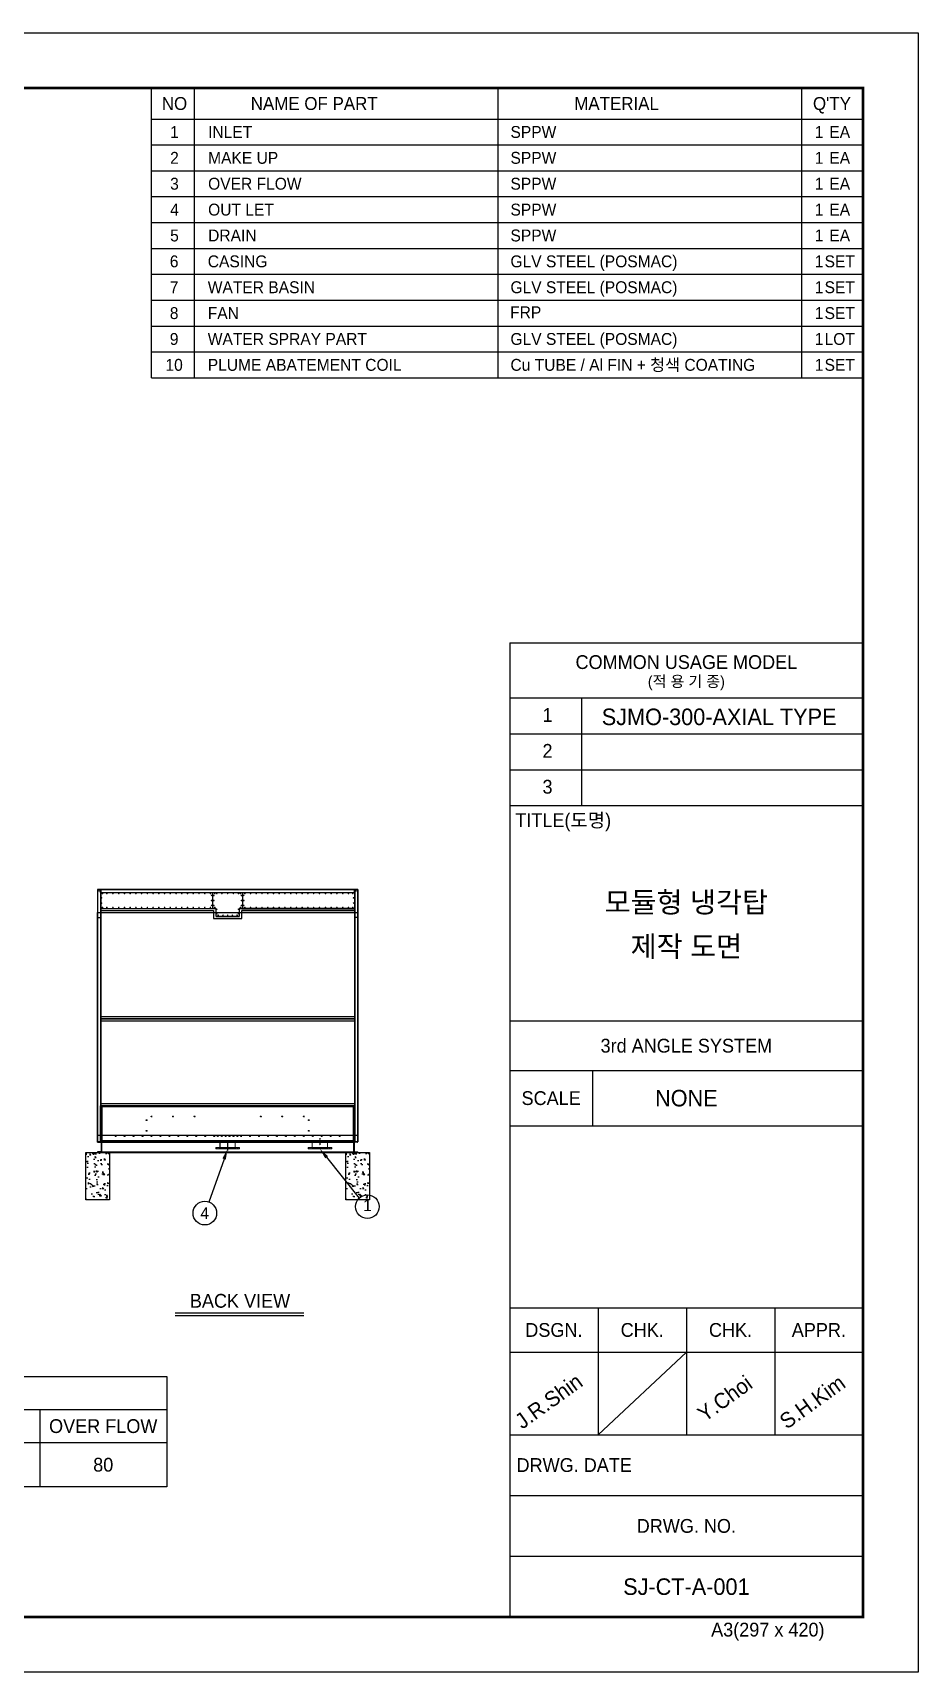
# Model space of a CAD drawing. Header units: millimetres. Extents: x 11998 to 41405, y 7807 to 28602.
# Drawn here: x 30174 to 41405, y 7807 to 28602 of the extents above; entities that cross this region are included whole.
import ezdxf
from ezdxf.enums import TextEntityAlignment as Align

# ---------------------------------------------------------------- set-up
doc = ezdxf.new("R2010")
doc.units = ezdxf.units.MM
doc.linetypes.add('CENTER', pattern=[2, 1.25, -0.25, 0.25, -0.25])
doc.linetypes.add('HIDDEN', pattern=[0.375, 0.25, -0.125])
for name, color, linetype in [('center', 1, 'CENTER'), ('냉각탑', 4, 'Continuous'), ('냉각탑_box', 1, 'Continuous'), ('냉각탑_dim', 1, 'Continuous'), ('냉각탑_form', 1, 'Continuous'), ('냉각탑_text', 3, 'Continuous'), ('냉각탑_찬넬방진', 1, 'Continuous'), ('숨은선', 5, 'HIDDEN')]:
    doc.layers.add(name, color=color, linetype=linetype)
doc.styles.add('돋움', font='Dotum.ttf')

# ---------------------------------------------------------------- blocks, each defined once
blk = doc.blocks.new('냉각탑form')
at = {"layer": 'Defpoints'}
blk.add_lwpolyline([(0, 297.07), (420.1, 297.07), (420.1, 0), (0, 0)], close=True, dxfattribs=at)
at = {"layer": '냉각탑_form'}
for p, q in [((346.08, 186.55), (346.08, 10)), ((346.08, 186.55), (410.1, 186.55)), ((346.08, 186.55), (410.1, 186.55)), ((346.08, 176.54), (410.1, 176.54)), ((359.09, 176.54), (359.09, 157.04)), ((346.08, 170.04), (410.1, 170.04)), ((346.08, 163.54), (410.1, 163.54)), ((346.08, 157.04), (410.1, 157.04)), ((346.08, 157.04), (410.1, 157.04)), ((346.08, 118.03), (410.1, 118.03)), ((346.08, 109.03), (410.1, 109.03)), ((361.09, 109.03), (361.09, 99.02)), ((346.08, 99.02), (410.1, 99.02)), ((346.08, 66.02), (410.1, 66.02)), ((362.09, 66.02), (362.09, 43.01)), ((378.09, 66.02), (378.09, 43.01)), ((394.1, 66.02), (394.1, 43.01)), ((346.08, 58.01), (410.1, 58.01)), ((378.09, 58.01), (362.09, 43.01)), ((346.08, 43.01), (410.1, 43.01)), ((346.08, 32.01), (410.1, 32.01)), ((346.08, 21.01), (410.1, 21.01))]:
    blk.add_line(p, q, dxfattribs=at)
at = {"layer": '냉각탑_form', "const_width": 0.5}
blk.add_lwpolyline([(10, 287.07), (10, 10), (410.1, 10), (410.1, 287.07)], close=True, dxfattribs=at)
at = {"layer": '냉각탑_form', "style": '돋움'}
for s, height, p in [('COMMON USAGE MODEL', 2.5006, (378.09, 183.04)), ('(적 용 기 종)', 2, (378.09, 179.54)), ('3rd ANGLE SYSTEM', 2.5006, (378.09, 113.53)), ('SCALE', 2.501, (353.59, 104.03)), ('DSGN.', 2.501, (354.09, 62.02)), ('CHK.', 2.501, (370.09, 62.02)), ('CHK.', 2.501, (386.09, 62.02)), ('APPR.', 2.501, (402.1, 62.02)), ('DRWG. NO.', 2.501, (378.09, 26.51))]:
    blk.add_text(s, height=height, dxfattribs=at).set_placement(p, align=Align.MIDDLE_CENTER)
for s, height, p in [('1', 2.5, (352.02, 172.2)), ('2', 2.5, (352.02, 165.7)), ('3', 2.5, (352.02, 159.2)), ('TITLE(도명)', 2.501, (347.09, 153.14)), ('DRWG. DATE', 2.501, (347.32, 36.29)), ('A3(297 x 420)', 2.5006, (382.58, 6.47))]:
    blk.add_text(s, height=height, dxfattribs=at).set_placement(p)
blk = doc.blocks.new('2')
for p, q in [((30995, 17736), (30995, 17382)), ((30995, 17736), (31033, 17736)), ((33450, 17736), (30995, 17736)), ((30995, 17736), (30995, 14536)), ((31033, 17736), (31033, 17382)), ((31035, 17696), (31035, 17736)), ((31035, 17736), (34256, 17736)), ((31035, 17698), (34256, 17698)), ((31035, 17696), (31035, 17496)), ((31100, 17696), (34122, 17696)), ((33450, 17736), (34295, 17736)), ((34256, 17698), (34256, 17736)), ((34256, 17696), (34256, 17736)), ((34256, 17696), (34256, 17496)), ((34258, 17736), (34258, 17382)), ((34296, 17736), (34258, 17736)), ((34295, 17736), (34295, 14536)), ((34296, 17736), (34296, 17382)), ((34296, 17736), (34296, 17382)), ((31035, 17496), (32496, 17496)), ((31035, 17496), (31035, 17439)), ((31035, 17495), (32494, 17495)), ((32494, 17495), (32494, 17396)), ((32496, 17496), (32496, 17396)), ((32796, 17396), (32796, 17496)), ((32796, 17496), (34256, 17496)), ((34256, 17496), (32796, 17496)), ((32797, 17396), (32797, 17495)), ((34258, 17495), (32797, 17495)), ((30995, 17382), (31033, 17382)), ((30995, 17380), (30995, 14993)), ((30995, 17380), (31033, 17380)), ((31033, 17380), (31033, 14993)), ((31035, 17467), (32467, 17467)), ((32467, 17467), (32467, 17367)), ((32467, 17367), (32825, 17367)), ((32496, 17396), (32796, 17396)), ((32496, 17395), (32796, 17395)), ((32825, 17367), (32825, 17467)), ((32825, 17467), (34258, 17467)), ((34258, 17467), (32825, 17467)), ((34296, 17382), (34258, 17382)), ((34258, 17380), (34258, 14993)), ((34296, 17380), (34258, 17380)), ((34296, 17089), (34296, 14993)), ((34296, 17089), (34296, 14993)), ((31033, 16126), (34258, 16126)), ((31033, 16099), (34258, 16099)), ((31033, 16097), (34258, 16097)), ((31033, 16070), (34258, 16070)), ((30995, 14536), (30995, 14991)), ((31033, 14536), (31033, 14991)), ((31035, 15020), (34256, 15020)), ((31035, 14993), (34256, 14993)), ((31035, 14536), (31035, 14991)), ((31035, 14991), (31035, 14536)), ((31049, 14991), (34242, 14991)), ((34255, 14991), (31049, 14991)), ((31049, 14991), (31049, 14536)), ((34242, 14977), (31049, 14977)), ((34242, 14536), (34242, 14991)), ((34255, 14536), (34255, 14991)), ((34256, 14991), (34256, 14536)), ((34258, 14991), (34258, 14536)), ((34296, 14991), (34296, 14536)), ((34296, 14536), (34296, 14991)), ((30995, 14536), (33450, 14536)), ((31049, 14550), (34242, 14550)), ((34146, 14536), (31145, 14536)), ((31185, 14536), (34105, 14536)), ((31199, 14538), (31244, 14538)), ((31244, 14550), (31244, 14536)), ((34295, 14536), (33450, 14536)), ((33450, 14536), (34295, 14536))]:
    blk.add_line(p, q)
at = {"color": 7}
for p, q in [((30995, 17736), (33450, 17736)), ((30995, 17736), (30995, 14536)), ((31037, 17736), (31037, 14616)), ((34253, 17694), (31037, 17694)), ((34295, 17736), (33450, 17736)), ((34253, 17736), (34253, 14616)), ((34295, 17736), (34295, 14536)), ((34295, 14616), (30995, 14616)), ((30995, 14536), (33450, 14536)), ((34295, 14536), (33450, 14536)), ((34295, 14536), (33450, 14536))]:
    blk.add_line(p, q, dxfattribs=at)
at = {"color": 7, "lineweight": 15}
for p, q in [((31045, 17696), (31045, 17695)), ((31045, 17696), (31045, 17695)), ((31053, 17696), (31053, 17695)), ((31053, 17696), (31053, 17695)), ((31062, 17696), (31062, 17695)), ((31082, 17696), (31082, 17695)), ((31092, 17696), (31092, 17695)), ((31100, 17696), (32023, 17696)), ((34122, 17696), (31100, 17696)), ((31100, 17696), (31100, 17695)), ((31100, 17695), (32023, 17695)), ((31100, 17695), (34122, 17695)), ((31311, 17696), (31311, 17695)), ((31319, 17696), (31319, 17695)), ((31380, 17696), (31380, 17695)), ((31381, 17696), (31381, 17695)), ((31388, 17696), (31388, 17695)), ((31449, 17696), (31449, 17695)), ((31457, 17696), (31457, 17695)), ((31518, 17696), (31518, 17695)), ((31527, 17696), (31527, 17695)), ((31587, 17696), (31587, 17695)), ((31596, 17696), (31596, 17695)), ((31603, 17696), (31603, 17695)), ((31657, 17696), (31657, 17695)), ((31665, 17696), (31665, 17695)), ((31678, 17696), (31678, 17695)), ((31687, 17696), (31687, 17695)), ((31747, 17696), (31747, 17695)), ((31753, 17696), (31753, 17695)), ((31756, 17696), (31756, 17695)), ((31817, 17696), (31817, 17695)), ((31825, 17696), (31825, 17695)), ((31886, 17696), (31886, 17695)), ((31894, 17696), (31894, 17695)), ((31932, 17696), (31932, 17695)), ((31955, 17696), (31955, 17695)), ((31963, 17696), (31963, 17695)), ((32023, 17695), (32023, 17696)), ((32023, 17693), (32023, 17695)), ((32023, 17693), (32024, 17693)), ((32024, 17696), (32024, 17695)), ((32026, 17693), (32024, 17693)), ((32030, 17696), (32028, 17696)), ((32031, 17696), (32030, 17696)), ((32451, 17696), (32031, 17696)), ((32032, 17696), (32032, 17695)), ((32093, 17696), (32093, 17695)), ((32101, 17696), (32101, 17695)), ((32112, 17696), (32112, 17695)), ((32132, 17696), (32132, 17695)), ((32140, 17696), (32140, 17695)), ((32140, 17696), (32140, 17695)), ((32148, 17696), (32148, 17695)), ((32148, 17696), (32148, 17695)), ((32169, 17696), (32169, 17695)), ((32169, 17696), (32169, 17695)), ((32177, 17696), (32177, 17695)), ((32177, 17696), (32177, 17695)), ((32186, 17696), (32186, 17695)), ((32216, 17696), (32216, 17695)), ((32224, 17696), (32224, 17695)), ((32285, 17696), (32285, 17695)), ((32293, 17696), (32293, 17695)), ((32354, 17696), (32354, 17695)), ((32362, 17696), (32362, 17695)), ((32423, 17696), (32423, 17695)), ((32432, 17696), (32432, 17695)), ((32451, 17696), (32452, 17696)), ((32452, 17696), (32452, 17496)), ((32454, 17696), (32452, 17696)), ((32454, 17696), (32454, 17496)), ((32456, 17500), (32456, 17693)), ((32458, 17693), (32456, 17693)), ((32459, 17693), (32458, 17693)), ((32458, 17500), (32458, 17693)), ((32459, 17695), (32459, 17696)), ((32459, 17696), (32496, 17696)), ((32459, 17695), (32496, 17695)), ((32459, 17693), (32459, 17695)), ((32492, 17696), (32492, 17695)), ((32496, 17695), (32496, 17696)), ((32496, 17693), (32496, 17695)), ((32796, 17693), (32496, 17693)), ((32501, 17696), (32501, 17695)), ((32524, 17696), (32524, 17695)), ((32562, 17696), (32562, 17695)), ((32570, 17696), (32570, 17695)), ((32631, 17696), (32631, 17695)), ((32639, 17696), (32639, 17695)), ((32652, 17696), (32652, 17695)), ((32661, 17696), (32661, 17695)), ((32722, 17696), (32722, 17695)), ((32730, 17696), (32730, 17695)), ((32767, 17696), (32767, 17695)), ((32791, 17696), (32791, 17695)), ((32791, 17696), (32791, 17695)), ((32796, 17695), (32796, 17696)), ((32796, 17696), (32832, 17696)), ((32796, 17695), (32796, 17696)), ((32832, 17696), (32796, 17696)), ((32796, 17695), (32832, 17695)), ((32796, 17693), (32796, 17695)), ((32832, 17695), (32796, 17695)), ((32796, 17693), (32796, 17695)), ((32799, 17696), (32799, 17695)), ((32799, 17696), (32799, 17695)), ((32832, 17695), (32832, 17696)), ((32832, 17695), (32832, 17696)), ((32832, 17693), (32832, 17695)), ((32832, 17693), (32832, 17695)), ((32832, 17693), (32833, 17693)), ((32832, 17693), (32833, 17693)), ((32833, 17693), (32833, 17500)), ((32835, 17693), (32833, 17693)), ((32833, 17693), (32835, 17693)), ((32833, 17500), (32833, 17693)), ((32835, 17693), (32835, 17500)), ((32835, 17500), (32835, 17693)), ((32837, 17696), (32837, 17496)), ((32837, 17696), (32839, 17696)), ((32839, 17696), (32839, 17496)), ((32840, 17696), (32839, 17696)), ((32840, 17696), (33260, 17696)), ((32860, 17696), (32860, 17695)), ((32868, 17696), (32868, 17695)), ((32929, 17696), (32929, 17695)), ((32937, 17696), (32937, 17695)), ((32998, 17696), (32998, 17695)), ((33006, 17696), (33006, 17695)), ((33067, 17696), (33067, 17695)), ((33075, 17696), (33075, 17695)), ((33105, 17696), (33105, 17695)), ((33114, 17696), (33114, 17695)), ((33114, 17696), (33114, 17695)), ((33122, 17696), (33122, 17695)), ((33122, 17696), (33122, 17695)), ((33143, 17696), (33143, 17695)), ((33143, 17696), (33143, 17695)), ((33151, 17696), (33151, 17695)), ((33151, 17696), (33151, 17695)), ((33160, 17696), (33160, 17695)), ((33179, 17696), (33179, 17695)), ((33190, 17696), (33190, 17695)), ((33198, 17696), (33198, 17695)), ((33259, 17696), (33259, 17695)), ((33260, 17696), (33262, 17696)), ((33262, 17696), (33263, 17696)), ((33265, 17693), (33267, 17693)), ((33267, 17696), (33267, 17695)), ((33268, 17693), (33267, 17693)), ((34122, 17696), (33268, 17696)), ((33268, 17695), (33268, 17696)), ((33268, 17693), (33268, 17695)), ((34122, 17695), (33268, 17695)), ((33328, 17696), (33328, 17695)), ((33337, 17696), (33337, 17695)), ((33360, 17696), (33360, 17695)), ((33397, 17696), (33397, 17695)), ((33406, 17696), (33406, 17695)), ((33467, 17696), (33467, 17695)), ((33475, 17696), (33475, 17695)), ((33536, 17696), (33536, 17695)), ((33538, 17696), (33538, 17695)), ((33544, 17696), (33544, 17695)), ((33605, 17696), (33605, 17695)), ((33613, 17696), (33613, 17695)), ((33627, 17696), (33627, 17695)), ((33635, 17696), (33635, 17695)), ((33688, 17696), (33688, 17695)), ((33846, 17696), (33846, 17695)), ((33854, 17696), (33854, 17695)), ((33915, 17696), (33915, 17695)), ((33923, 17696), (33923, 17695)), ((33984, 17696), (33984, 17695)), ((33992, 17696), (33992, 17695)), ((34053, 17696), (34053, 17695)), ((34061, 17696), (34061, 17695)), ((34061, 17696), (34061, 17695)), ((34122, 17696), (34122, 17695)), ((34130, 17696), (34130, 17695)), ((34191, 17696), (34191, 17695)), ((34199, 17696), (34199, 17695)), ((34210, 17696), (34210, 17695)), ((34229, 17696), (34229, 17695)), ((34238, 17696), (34238, 17695)), ((34238, 17696), (34238, 17695)), ((34247, 17696), (34247, 17695)), ((34247, 17696), (34247, 17695)), ((34256, 17696), (34256, 17693)), ((34256, 17696), (34256, 17693)), ((34256, 17674), (34256, 17693)), ((34256, 17674), (34256, 17693)), ((31035, 17496), (32496, 17496)), ((32031, 17496), (32451, 17496)), ((32180, 17496), (32180, 17498)), ((32186, 17496), (32186, 17498)), ((32451, 17496), (32452, 17496)), ((32452, 17496), (32454, 17496)), ((32453, 17496), (32453, 17498)), ((32456, 17500), (32458, 17500)), ((32459, 17500), (32458, 17500)), ((32458, 17496), (32458, 17498)), ((32459, 17500), (32459, 17498)), ((32496, 17498), (32459, 17498)), ((32459, 17498), (32459, 17496)), ((32496, 17496), (32459, 17496)), ((32496, 17500), (32496, 17498)), ((32496, 17500), (32496, 17498)), ((32496, 17496), (32496, 17498)), ((32496, 17496), (32496, 17396)), ((32796, 17500), (32796, 17498)), ((32796, 17500), (32796, 17498)), ((32796, 17498), (32796, 17496)), ((32832, 17498), (32796, 17498)), ((32796, 17498), (32832, 17498)), ((32796, 17496), (32796, 17498)), ((32796, 17496), (34256, 17496)), ((32796, 17396), (32796, 17496)), ((32832, 17496), (32796, 17496)), ((34256, 17496), (32796, 17496)), ((32796, 17496), (32832, 17496)), ((32832, 17500), (32833, 17500)), ((32832, 17500), (32832, 17498)), ((32832, 17500), (32833, 17500)), ((32832, 17500), (32832, 17498)), ((32832, 17496), (32832, 17498)), ((32832, 17498), (32832, 17496)), ((32833, 17500), (32835, 17500)), ((32835, 17500), (32833, 17500)), ((32833, 17496), (32833, 17498)), ((32839, 17496), (32837, 17496)), ((32838, 17496), (32838, 17498)), ((32840, 17496), (32839, 17496)), ((33260, 17496), (32840, 17496)), ((33106, 17496), (33106, 17498)), ((33111, 17496), (33111, 17498)), ((34256, 17519), (34256, 17674)), ((34256, 17519), (34256, 17500)), ((34256, 17496), (34256, 17500)), ((32796, 17396), (32496, 17396)), ((32645, 14465), (32495, 14465)), ((32495, 14465), (32495, 14445)), ((32645, 14445), (32495, 14445)), ((32503, 14445), (32503, 14465)), ((32521, 14445), (32521, 14465)), ((32521, 14445), (32521, 14465)), ((32524, 14445), (32524, 14465)), ((32541, 14445), (32541, 14465)), ((32541, 14445), (32541, 14465)), ((32546, 14465), (32546, 14445)), ((32547, 14536), (32547, 14465)), ((32547, 14465), (32547, 14450)), ((32645, 14450), (32547, 14450)), ((32549, 14536), (32549, 14450)), ((32645, 14450), (32549, 14450)), ((32569, 14445), (32569, 14465)), ((32569, 14445), (32569, 14465)), ((32590, 14445), (32590, 14465)), ((32590, 14445), (32590, 14465)), ((32635, 14445), (32635, 14465)), ((32635, 14445), (32635, 14465)), ((32795, 14465), (32645, 14465)), ((32743, 14450), (32645, 14450)), ((32795, 14445), (32645, 14445)), ((32656, 14445), (32656, 14465)), ((32656, 14445), (32656, 14465)), ((32701, 14445), (32701, 14465)), ((32701, 14445), (32701, 14465)), ((32722, 14445), (32722, 14465)), ((32722, 14445), (32722, 14465)), ((32742, 14536), (32742, 14450)), ((32743, 14536), (32743, 14465)), ((32743, 14465), (32743, 14450)), ((32744, 14465), (32744, 14445)), ((32749, 14445), (32749, 14465)), ((32749, 14445), (32749, 14465)), ((32767, 14445), (32767, 14465)), ((32770, 14445), (32770, 14465)), ((32770, 14445), (32770, 14465)), ((32787, 14445), (32787, 14465)), ((32795, 14465), (32795, 14445)), ((33666, 14465), (33816, 14465)), ((33666, 14465), (33666, 14445)), ((33666, 14445), (33816, 14445)), ((33674, 14445), (33674, 14465)), ((33691, 14445), (33691, 14465)), ((33691, 14445), (33691, 14465)), ((33694, 14445), (33694, 14465)), ((33712, 14445), (33712, 14465)), ((33712, 14445), (33712, 14465)), ((33717, 14465), (33717, 14445)), ((33718, 14536), (33718, 14465)), ((33718, 14465), (33718, 14450)), ((33718, 14450), (33816, 14450)), ((33719, 14536), (33719, 14450)), ((33739, 14445), (33739, 14465)), ((33739, 14445), (33739, 14465)), ((33760, 14445), (33760, 14465)), ((33760, 14445), (33760, 14465)), ((33805, 14445), (33805, 14465)), ((33805, 14445), (33805, 14465)), ((33816, 14465), (33966, 14465)), ((33816, 14450), (33914, 14450)), ((33816, 14450), (33912, 14450)), ((33816, 14445), (33966, 14445)), ((33826, 14445), (33826, 14465)), ((33826, 14445), (33826, 14465)), ((33871, 14445), (33871, 14465)), ((33871, 14445), (33871, 14465)), ((33892, 14445), (33892, 14465)), ((33892, 14445), (33892, 14465)), ((33912, 14536), (33912, 14450)), ((33914, 14536), (33914, 14465)), ((33914, 14465), (33914, 14450)), ((33915, 14465), (33915, 14445)), ((33920, 14445), (33920, 14465)), ((33920, 14445), (33920, 14465)), ((33937, 14445), (33937, 14465)), ((33940, 14445), (33940, 14465)), ((33940, 14445), (33940, 14465)), ((33958, 14445), (33958, 14465)), ((33966, 14465), (33966, 14445))]:
    blk.add_line(p, q, dxfattribs=at)
at = {"ltscale": 500, "elevation": 0}
blk.add_lwpolyline([(30995, 17445), (34296, 17445), (34296, 14536), (30995, 14536)], close=True, dxfattribs=at)
for centre, radius in [((31015, 17716), 3), ((34275, 17716), 3), ((31617, 14810), 4.09), ((31679, 14855), 4.09), ((31952, 14855), 4.09), ((32225, 14855), 4.09), ((33066, 14855), 4.09), ((33338, 14855), 4.09), ((33611, 14855), 4.09), ((33674, 14810), 4.09), ((31225, 14605), 4.09), ((31338, 14605), 4.09), ((31452, 14605), 4.09), ((31566, 14605), 4.09), ((31617, 14674), 4.09), ((31679, 14605), 4.09), ((31793, 14605), 4.09), ((31907, 14605), 4.09), ((32020, 14605), 4.09), ((32134, 14605), 4.09), ((32247, 14605), 4.09), ((32361, 14605), 4.09), ((32475, 14605), 4.09), ((32520, 14605), 4.09), ((32570, 14605), 4.09), ((32620, 14605), 4.09), ((32670, 14605), 4.09), ((32720, 14605), 4.09), ((32770, 14605), 4.09), ((32816, 14605), 4.09), ((32929, 14605), 4.09), ((33043, 14605), 4.09), ((33157, 14605), 4.09), ((33270, 14605), 4.09), ((33384, 14605), 4.09), ((33497, 14605), 4.09), ((33611, 14605), 4.09), ((33674, 14674), 4.09), ((33725, 14605), 4.09), ((33838, 14605), 4.09), ((33952, 14605), 4.09), ((34066, 14605), 4.09)]:
    blk.add_circle(centre, radius)
at = {"color": 7, "lineweight": 15}
for centre, radius in [((31059, 17685), 4.09), ((31059, 17685), 2.73), ((31114, 17685), 4.09), ((31114, 17685), 2.73), ((31191, 17685), 4.09), ((31191, 17685), 2.73), ((31264, 17685), 4.09), ((31264, 17685), 2.73), ((31337, 17685), 4.09), ((31337, 17685), 2.73), ((31409, 17685), 4.09), ((31409, 17685), 2.73), ((31482, 17685), 4.09), ((31482, 17685), 2.73), ((31555, 17685), 4.09), ((31555, 17685), 2.73), ((31627, 17685), 4.09), ((31627, 17685), 2.73), ((31700, 17685), 4.09), ((31700, 17685), 2.73), ((31773, 17685), 4.09), ((31773, 17685), 2.73), ((31846, 17685), 4.09), ((31846, 17685), 2.73), ((31918, 17685), 4.09), ((31918, 17685), 2.73), ((31991, 17685), 4.09), ((31991, 17685), 2.73), ((32064, 17685), 3.64), ((32064, 17685), 3.64), ((32137, 17685), 3.64), ((32137, 17685), 3.64), ((32209, 17685), 3.64), ((32209, 17685), 3.64), ((32282, 17685), 3.64), ((32282, 17685), 3.64), ((32355, 17685), 3.64), ((32355, 17685), 3.64), ((32427, 17685), 3.64), ((32427, 17685), 3.64), ((32482, 17685), 4.09), ((32482, 17685), 2.73), ((32507, 17685), 4.09), ((32507, 17685), 2.73), ((32573, 17685), 4.09), ((32573, 17685), 2.73), ((32646, 17685), 4.09), ((32646, 17685), 2.73), ((32718, 17685), 4.09), ((32718, 17685), 2.73), ((32784, 17685), 4.09), ((32784, 17685), 4.09), ((32784, 17685), 2.73), ((32784, 17685), 2.73), ((32809, 17685), 4.09), ((32809, 17685), 4.09), ((32809, 17685), 2.73), ((32809, 17685), 2.73), ((32864, 17685), 3.64), ((32864, 17685), 3.64), ((32937, 17685), 3.64), ((32937, 17685), 3.64), ((33009, 17685), 3.64), ((33009, 17685), 3.64), ((33082, 17685), 3.64), ((33082, 17685), 3.64), ((33155, 17685), 3.64), ((33155, 17685), 3.64), ((33227, 17685), 3.64), ((33227, 17685), 3.64), ((33300, 17685), 4.09), ((33300, 17685), 2.73), ((33373, 17685), 4.09), ((33373, 17685), 2.73), ((33446, 17685), 4.09), ((33446, 17685), 2.73), ((33518, 17685), 4.09), ((33518, 17685), 2.73), ((33591, 17685), 4.09), ((33591, 17685), 2.73), ((33664, 17685), 4.09), ((33664, 17685), 2.73), ((33737, 17685), 4.09), ((33737, 17685), 2.73), ((33809, 17685), 4.09), ((33809, 17685), 2.73), ((33887, 17685), 4.09), ((33887, 17685), 2.73), ((33959, 17685), 4.09), ((33959, 17685), 2.73), ((34032, 17685), 4.09), ((34032, 17685), 2.73), ((34105, 17685), 4.09), ((34105, 17685), 2.73), ((34177, 17685), 4.09), ((34177, 17685), 2.73), ((34232, 17685), 4.09), ((34232, 17685), 2.73), ((31047, 17630), 4.09), ((31047, 17563), 4.09), ((31047, 17630), 2.73), ((31047, 17563), 2.73), ((31059, 17508), 4.09), ((31059, 17508), 2.73), ((31114, 17508), 4.09), ((31114, 17508), 2.73), ((31191, 17508), 4.09), ((31191, 17508), 2.73), ((31264, 17508), 4.09), ((31264, 17508), 2.73), ((31337, 17508), 4.09), ((31337, 17508), 2.73), ((31409, 17508), 4.09), ((31409, 17508), 2.73), ((31482, 17508), 4.09), ((31482, 17508), 2.73), ((31555, 17508), 4.09), ((31555, 17508), 2.73), ((31627, 17508), 4.09), ((31627, 17508), 2.73), ((31700, 17508), 4.09), ((31700, 17508), 2.73), ((31773, 17508), 4.09), ((31773, 17508), 2.73), ((31846, 17508), 4.09), ((31846, 17508), 2.73), ((31918, 17508), 4.09), ((31918, 17508), 2.73), ((31991, 17508), 4.09), ((31991, 17508), 2.73), ((32064, 17508), 3.64), ((32064, 17508), 3.64), ((32137, 17508), 3.64), ((32137, 17508), 3.64), ((32209, 17508), 3.64), ((32209, 17508), 3.64), ((32282, 17508), 3.64), ((32282, 17508), 3.64), ((32355, 17508), 3.64), ((32355, 17508), 3.64), ((32427, 17508), 3.64), ((32427, 17508), 3.64), ((32442, 17660), 3.64), ((32442, 17660), 3.64), ((32442, 17596), 3.64), ((32442, 17533), 3.64), ((32469, 17660), 4.09), ((32469, 17596), 4.09), ((32469, 17533), 4.09), ((32469, 17660), 2.73), ((32469, 17596), 2.73), ((32469, 17533), 2.73), ((32482, 17508), 4.09), ((32482, 17508), 2.73), ((32507, 17485), 4.09), ((32784, 17485), 4.09), ((32784, 17485), 4.09), ((32809, 17508), 4.09), ((32810, 17508), 4.09), ((32809, 17508), 2.73), ((32809, 17508), 2.73), ((32822, 17660), 4.09), ((32822, 17660), 4.09), ((32822, 17596), 4.09), ((32822, 17596), 4.09), ((32822, 17533), 4.09), ((32822, 17533), 4.09), ((32822, 17660), 2.73), ((32822, 17596), 2.73), ((32822, 17533), 2.73), ((32850, 17660), 3.64), ((32850, 17660), 3.64), ((32850, 17596), 3.64), ((32850, 17533), 3.64), ((32864, 17508), 3.64), ((32864, 17508), 3.64), ((32937, 17508), 3.64), ((32937, 17508), 3.64), ((33009, 17508), 3.64), ((33009, 17508), 3.64), ((33082, 17508), 3.64), ((33082, 17508), 3.64), ((33155, 17508), 3.64), ((33155, 17508), 3.64), ((33227, 17508), 3.64), ((33227, 17508), 3.64), ((33300, 17508), 4.09), ((33300, 17508), 2.73), ((33373, 17508), 4.09), ((33373, 17508), 2.73), ((33446, 17508), 4.09), ((33446, 17508), 2.73), ((33518, 17508), 4.09), ((33518, 17508), 2.73), ((33591, 17508), 4.09), ((33591, 17508), 2.73), ((33664, 17508), 4.09), ((33664, 17508), 2.73), ((33737, 17508), 4.09), ((33737, 17508), 2.73), ((33809, 17508), 4.09), ((33809, 17508), 2.73), ((33887, 17508), 4.09), ((33887, 17508), 2.73), ((33959, 17508), 4.09), ((33959, 17508), 2.73), ((34032, 17508), 4.09), ((34032, 17508), 2.73), ((34105, 17508), 4.09), ((34105, 17508), 2.73), ((34177, 17508), 4.09), ((34177, 17508), 2.73), ((34232, 17508), 4.09), ((34232, 17508), 2.73), ((34244, 17630), 4.09), ((34244, 17563), 4.09), ((34244, 17630), 2.73), ((34244, 17563), 2.73), ((32507, 17431), 4.09), ((32526, 17408), 4.09), ((32586, 17408), 4.09), ((32646, 17408), 4.09), ((32706, 17408), 4.09), ((32766, 17408), 4.09), ((32784, 17431), 4.09)]:
    blk.add_circle(centre, radius, dxfattribs=at)
at = {"layer": 'center'}
for p, q in [((31624, 14810), (31609, 14810)), ((31617, 14818), (31617, 14802)), ((31687, 14855), (31672, 14855)), ((31679, 14862), (31679, 14847)), ((31960, 14855), (31944, 14855)), ((31952, 14862), (31952, 14847)), ((32232, 14855), (32217, 14855)), ((32225, 14862), (32225, 14847)), ((33073, 14855), (33058, 14855)), ((33066, 14862), (33066, 14847)), ((33346, 14855), (33331, 14855)), ((33338, 14862), (33338, 14847)), ((33619, 14855), (33603, 14855)), ((33611, 14862), (33611, 14847)), ((33682, 14810), (33666, 14810)), ((33674, 14818), (33674, 14802)), ((31232, 14605), (31217, 14605)), ((31225, 14612), (31225, 14597)), ((31346, 14605), (31331, 14605)), ((31338, 14612), (31338, 14597)), ((31460, 14605), (31444, 14605)), ((31452, 14612), (31452, 14597)), ((31573, 14605), (31558, 14605)), ((31566, 14612), (31566, 14597)), ((31624, 14674), (31609, 14674)), ((31617, 14681), (31617, 14666)), ((31687, 14605), (31672, 14605)), ((31679, 14612), (31679, 14597)), ((31801, 14605), (31785, 14605)), ((31793, 14612), (31793, 14597)), ((31914, 14605), (31899, 14605)), ((31907, 14612), (31907, 14597)), ((32028, 14605), (32012, 14605)), ((32020, 14612), (32020, 14597)), ((32142, 14605), (32126, 14605)), ((32134, 14612), (32134, 14597)), ((32255, 14605), (32240, 14605)), ((32247, 14612), (32247, 14597)), ((32369, 14605), (32353, 14605)), ((32361, 14612), (32361, 14597)), ((32482, 14605), (32467, 14605)), ((32475, 14612), (32475, 14597)), ((32528, 14605), (32512, 14605)), ((32520, 14612), (32520, 14597)), ((32578, 14605), (32562, 14605)), ((32570, 14612), (32570, 14597)), ((32628, 14605), (32612, 14605)), ((32620, 14612), (32620, 14597)), ((32662, 14605), (32678, 14605)), ((32670, 14612), (32670, 14597)), ((32712, 14605), (32728, 14605)), ((32720, 14612), (32720, 14597)), ((32762, 14605), (32778, 14605)), ((32770, 14612), (32770, 14597)), ((32823, 14605), (32808, 14605)), ((32816, 14612), (32816, 14597)), ((32937, 14605), (32922, 14605)), ((32929, 14612), (32929, 14597)), ((33051, 14605), (33035, 14605)), ((33043, 14612), (33043, 14597)), ((33164, 14605), (33149, 14605)), ((33157, 14612), (33157, 14597)), ((33278, 14605), (33262, 14605)), ((33270, 14612), (33270, 14597)), ((33392, 14605), (33376, 14605)), ((33384, 14612), (33384, 14597)), ((33505, 14605), (33490, 14605)), ((33497, 14612), (33497, 14597)), ((33619, 14605), (33603, 14605)), ((33611, 14612), (33611, 14597)), ((33682, 14674), (33666, 14674)), ((33674, 14681), (33674, 14666)), ((33732, 14605), (33717, 14605)), ((33725, 14612), (33725, 14597)), ((33816, 14582), (33816, 14491)), ((33846, 14605), (33831, 14605)), ((33838, 14612), (33838, 14597)), ((33960, 14605), (33944, 14605)), ((33952, 14612), (33952, 14597)), ((34073, 14605), (34058, 14605)), ((34066, 14612), (34066, 14597)), ((32645, 14536), (32645, 14424))]:
    blk.add_line(p, q, dxfattribs=at)
at = {"layer": '냉각탑'}
blk.add_line((31145, 14536), (34145, 14536), dxfattribs=at)
at = {"layer": '냉각탑_dim'}
for points in [[(32579, 14324), (32645, 14445), (32622, 14309)], [(33919, 14353), (33816, 14445), (33883, 14325)]]:
    blk.add_solid(points, dxfattribs=at)
at = {"layer": '냉각탑_찬넬방진', "ltscale": 150}
for p, q in [((30995, 14532), (30995, 14536)), ((30995, 14532), (30995, 14536)), ((30995, 14536), (31047, 14536)), ((30995, 14405), (30995, 14400)), ((31047, 14400), (30995, 14400)), ((30998, 14529), (31038, 14529)), ((30998, 14529), (31038, 14529)), ((31038, 14408), (30998, 14408)), ((31041, 14526), (31041, 14411)), ((31047, 14536), (31047, 14400)), ((31197, 14536), (34145, 14536))]:
    blk.add_line(p, q, dxfattribs=at)
at = {"layer": '냉각탑_찬넬방진', "ltscale": 30}
for p, q in [((31047, 14529), (34244, 14529)), ((31047, 14408), (34244, 14408)), ((31047, 14400), (34244, 14400)), ((34295, 14536), (34244, 14536)), ((34295, 14536), (34244, 14536)), ((34295, 14536), (34244, 14536)), ((34244, 14536), (34244, 14400)), ((34295, 14536), (34244, 14536)), ((34244, 14400), (34295, 14400)), ((34249, 14526), (34249, 14411)), ((34292, 14529), (34252, 14529)), ((34292, 14529), (34252, 14529)), ((34252, 14408), (34292, 14408)), ((34295, 14532), (34295, 14536)), ((34295, 14532), (34295, 14536)), ((34295, 14405), (34295, 14400))]:
    blk.add_line(p, q, dxfattribs=at)
at = {"layer": '냉각탑_찬넬방진', "ltscale": 30, "elevation": 0}
blk.add_lwpolyline([(31145, 14405), (31145, 14400), (34244, 14400)], dxfattribs=at)
at = {"layer": '냉각탑_찬넬방진', "ltscale": 150}
for centre, start, end in [((30998, 14532), 180, 270), ((30998, 14532), 180, 270), ((30998, 14405), 90, 180), ((31038, 14526), 0, 90), ((31038, 14526), 0, 90), ((31038, 14411), 270, 0)]:
    blk.add_arc(centre, 3.08, start, end, dxfattribs=at)
at = {"layer": '냉각탑_찬넬방진', "ltscale": 30}
for centre, start, end in [((34252, 14526), 90, 180), ((34252, 14526), 90, 180), ((34252, 14411), 180, 270), ((34292, 14532), 270, 0), ((34292, 14532), 270, 0), ((34292, 14405), 0, 90)]:
    blk.add_arc(centre, 3.08, start, end, dxfattribs=at)
at = {"layer": '숨은선', "ltscale": 4}
for points in [[(31075, 17696, -0.005236), (31075, 17696, -0.005236)], [(34215, 17696, 0.005236), (34215, 17696, 0.005236)]]:
    blk.add_lwpolyline(points, format="xyb", dxfattribs=at)

msp = doc.modelspace()

# ---------------------------------------------------------------- hatches: boundary and pattern name
h = msp.add_hatch()
h.set_pattern_fill('AR-CONC', color=4, angle=-90)
h.set_pattern_definition([(320, (-171137.1, 349179.94), (-15.939086, -182.18467), [19.05, -209.55]), (265, (-171137.1, 349179.94), (191.056845, 35.24342), [15.24, -167.64058]), (10.451445, (-171138.44, 349164.76), (175.11775, -146.94125), [16.19001, -178.090245]), (316.1842, (-171086.3, 349179.94), (-42.04233, -271.07904), [28.575, -314.325]), (6.63556, (-171089.8, 349157.35), (247.42612, -237.40413), [24.28502, -267.1356]), (261.18415, (-171086.3, 349179.94), (247.42612, -237.40413), [22.85997, -251.45973]), (291, (-171099, 349154.54), (-102.2652, -151.61439), [19.05, -209.55]), (236, (-171099, 349154.54), (184.18797, -61.80203), [15.24, -167.64]), (341.451445, (-171107.53, 349141.9), (81.92277, -213.41642), [16.19001, -178.08994]), (307.5, (-171137.11, 349179.94), (84.555039, -3.088603), [0, -165.608, 0, -170.18, 0, -168.275]), (277.5, (-171137.11, 349179.94), (100.180575, -66.819663), [0, -97.028, 0, -161.798, 0, -64.135]), (237.5, (-171137.11, 349236.585), (-5.728744, -135.590595), [0, -63.5, 0, -198.12, 0, -262.89]), (227.5, (-171137.11, 349261.98), (25.42649, -148.12918), [0, -82.55, 0, -131.572, 0, -186.69])])
h.paths.add_polyline_path([(30846.4, 14400.1), (30846.4, 13800.1), (31146.4, 13799.9), (31146.4, 14399.9)])
h = msp.add_hatch()
h.set_pattern_fill('AR-CONC', color=4, angle=-90)
h.set_pattern_definition([(320, (-167838.3, 349179.94), (-15.939086, -182.18467), [19.05, -209.55]), (265, (-167838.3, 349179.94), (191.056845, 35.24342), [15.24, -167.64058]), (10.451445, (-167839.62, 349164.76), (175.11775, -146.94125), [16.19001, -178.090245]), (316.1842, (-167787.5, 349179.94), (-42.04233, -271.07904), [28.575, -314.325]), (6.63556, (-167791, 349157.35), (247.42612, -237.40413), [24.28502, -267.1356]), (261.18415, (-167787.5, 349179.94), (247.42612, -237.40413), [22.85997, -251.45973]), (291, (-167800.2, 349154.54), (-102.2652, -151.61439), [19.05, -209.55]), (236, (-167800.2, 349154.54), (184.18797, -61.80203), [15.24, -167.64]), (341.451445, (-167808.72, 349141.9), (81.92277, -213.41642), [16.19001, -178.08994]), (307.5, (-167838.294, 349179.94), (84.555039, -3.088603), [0, -165.608, 0, -170.18, 0, -168.275]), (277.5, (-167838.29, 349179.94), (100.180575, -66.819663), [0, -97.028, 0, -161.798, 0, -64.135]), (237.5, (-167838.294, 349236.585), (-5.728744, -135.590595), [0, -63.5, 0, -198.12, 0, -262.89]), (227.5, (-167838.29, 349261.98), (25.42649, -148.12918), [0, -82.55, 0, -131.572, 0, -186.69])])
h.paths.add_polyline_path([(34145.2, 14400.1), (34145.2, 13800.1), (34445.2, 13799.9), (34445.2, 14399.9)])

# ---------------------------------------------------------------- linework, layer by layer
at = {"ltscale": 500, "elevation": 0}
for points in [[(31146.4, 14400), (31146.4, 13800), (30846.4, 13800), (30846.4, 14400)], [(34445.2, 14400), (34445.2, 13800), (34145.2, 13800), (34145.2, 14400)]]:
    msp.add_lwpolyline(points, close=True, dxfattribs=at)
at = {"layer": '냉각탑_box'}
for p, q in [((32221.1, 27902.2), (32221.1, 24226.2)), ((36075, 27902.2), (36075, 24226.2)), ((39923.1, 27902.2), (39923.1, 24226.2)), ((31679.3, 27508.3), (40705, 27508.3)), ((31679.3, 27180.1), (40705, 27180.1)), ((31679.3, 26851.9), (40705, 26851.9)), ((31679.3, 26523.7), (40705, 26523.7)), ((31679.3, 26195.5), (40705, 26195.5)), ((31679.3, 25867.2), (40705, 25867.2)), ((31679.3, 25539), (40705, 25539)), ((31679.3, 25210.8), (40705, 25210.8)), ((31679.3, 24882.6), (40705, 24882.6)), ((31679.3, 24554.4), (40705, 24554.4)), ((31679.3, 24226.2), (40705, 24226.2)), ((31980.6, 12366.5), (33614, 12366.5)), ((31980.6, 12331.5), (33614, 12331.5)), ((26482.7, 11139), (31872.7, 11139)), ((30262.7, 11139), (30262.7, 10159)), ((16822.7, 10719), (31872.7, 10719))]:
    msp.add_line(p, q, dxfattribs=at)
msp.add_lwpolyline([(31679.3, 24226.2), (31679.3, 27902.2), (40705, 27902.2), (40705, 23569.8)], dxfattribs=at)
msp.add_lwpolyline([(16822.7, 11559), (31872.7, 11559), (31872.7, 10159), (16822.7, 10159)], close=True, dxfattribs=at)
at = {"layer": '냉각탑_dim', "linetype": 'ByBlock', "lineweight": -2, "elevation": 0}
for points in [[(32600.3, 14316.6), (32408.5, 13771.2)], [(33900.9, 14338.8), (34314.3, 13820.5)]]:
    msp.add_lwpolyline(points, dxfattribs=at)
at = {"layer": '냉각탑_dim', "linetype": 'ByBlock', "lineweight": -2}
for centre in [(32356.4, 13630.6), (34418.3, 13712.4)]:
    msp.add_circle(centre, 150, dxfattribs=at)

# ---------------------------------------------------------------- block references
msp.add_blockref('2', (0, 0))
at = {"layer": '냉각탑_form', "xscale": 70.00000000000001, "yscale": 70.00000000000001, "zscale": 70.00000000000001}
msp.add_blockref('냉각탑form', (11998, 7807.2), dxfattribs=at)

# ---------------------------------------------------------------- texts
at = {"layer": '냉각탑_text', "style": '돋움'}
for s, height, p in [('NO', 164.11, (31971.4, 27705.2)), ('NAME OF PART', 164.106, (33743.7, 27705.2)), ('MATERIAL', 164.11, (37578.8, 27705.2)), ("Q'TY", 164.11, (40311.2, 27705.2)), ('1', 151, (31971.4, 27344.2)), ('1', 151, (40147.1, 27344.2)), ('EA', 150.98, (40409.6, 27344.2)), ('2', 151, (31971.4, 27016)), ('1', 151, (40147.1, 27016)), ('EA', 150.98, (40409.6, 27016)), ('3', 151, (31971.4, 26687.8)), ('1', 151, (40147.1, 26687.8)), ('EA', 150.98, (40409.6, 26687.8)), ('4', 151, (31971.4, 26359.6)), ('1', 151, (40147.1, 26359.6)), ('EA', 150.98, (40409.6, 26359.6)), ('5', 151, (31971.4, 26031.4)), ('1', 151, (40147.1, 26031.4)), ('EA', 150.98, (40409.6, 26031.4)), ('6', 151, (31967.1, 25703.1)), ('1', 151, (40147.1, 25703.1)), ('SET', 150.98, (40409.6, 25703.1)), ('7', 151, (31967.1, 25374.9)), ('1', 151, (40147.1, 25374.9)), ('SET', 150.98, (40409.6, 25374.9)), ('8', 151, (31967.1, 25046.7)), ('1', 151, (40147.1, 25046.7)), ('SET', 150.98, (40409.6, 25046.7)), ('9', 151, (31967.1, 24718.5)), ('1', 151, (40147.1, 24718.5)), ('LOT', 150.98, (40409.6, 24718.5)), ('10', 150.98, (31967.1, 24390.3)), ('1', 151, (40147.1, 24390.3)), ('SET', 150.98, (40409.6, 24390.3)), ('SJMO-300-AXIAL TYPE', 210.051, (38880.1, 19925.5)), ('모듈형 냉각탑', 262.5, (38464.5, 17574.3)), ('제작 도면', 262.5, (38464.5, 17014.3)), ('NONE', 210.05, (38464.5, 15089)), ('1', 150, (34420.4, 13730.7)), ('4', 150, (32354.5, 13630.8)), ('BACK VIEW', 175, (32802.8, 12518.2)), ('OVER FLOW', 175, (31067.7, 10929)), ('80', 175, (31067.7, 10439)), ('SJ-CT-A-001', 210.051, (38464.5, 8892.5))]:
    msp.add_text(s, height=height, dxfattribs=at).set_placement(p, align=Align.MIDDLE_CENTER)
for s, height, p in [('INLET ', 150.98, (32398.1, 27344.2)), ('SPPW', 150.98, (36233.1, 27344.2)), ('MAKE UP', 150.98, (32398.1, 27016)), ('SPPW', 150.98, (36233.1, 27016)), ('OVER FLOW', 150.98, (32398.1, 26687.8)), ('SPPW', 150.98, (36233.1, 26687.8)), ('OUT LET ', 150.98, (32398.1, 26359.6)), ('SPPW', 150.98, (36233.1, 26359.6)), ('DRAIN', 150.98, (32398.1, 26031.4)), ('SPPW', 150.98, (36233.1, 26031.4)), ('GLV STEEL (POSMAC)', 150.977, (36233.1, 25703.1)), ('CASING', 150.98, (32393.7, 25703.1)), ('WATER BASIN', 150.977, (32393.7, 25374.9)), ('GLV STEEL (POSMAC)', 150.977, (36233.1, 25374.9)), ('FAN', 150.98, (32393.7, 25046.7)), ('FRP', 150.98, (36228.8, 25056.8)), ('WATER SPRAY PART', 150.977, (32393.7, 24718.5)), ('GLV STEEL (POSMAC)', 150.977, (36233.1, 24718.5)), ('PLUME ABATEMENT COIL', 150.977, (32393.7, 24390.3)), ('Cu TUBE / Al FIN + 청색 COATING', 150.977, (36233.1, 24390.3))]:
    msp.add_text(s, height=height, dxfattribs=at).set_placement(p, align=Align.MIDDLE_LEFT)
for s, p in [('J.R.Shin', (36382.3, 10882.1)), ('Y.Choi', (38697.6, 10975.5)), ('S.H.Kim', (39738.8, 10882.1))]:
    msp.add_text(s, height=196.05, rotation=35.81856, dxfattribs=at).set_placement(p)

doc.saveas('drawing.dxf')
